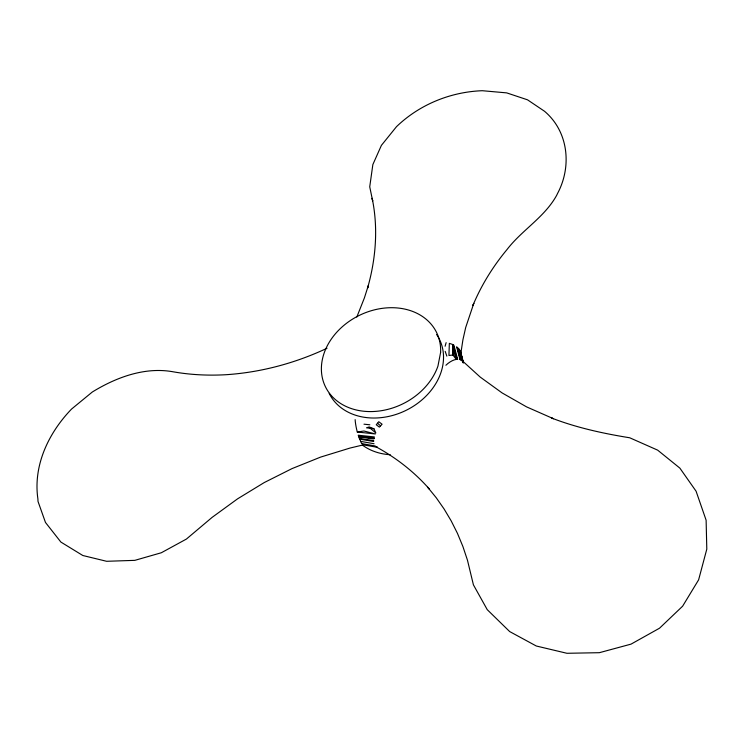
<?xml version="1.0" encoding="UTF-8"?>
<svg xmlns="http://www.w3.org/2000/svg" width="744" height="744" viewBox="0 0 744 744"><rect width="100%" height="100%" fill="white"/><g stroke="black" fill="none" stroke-linecap="round" stroke-linejoin="round"><path stroke-width="1.12" d="M455.728 358.617L453.198 344.798L457.076 359.343L455.728 358.617L452.929 355.018L453.198 344.798L453.868 345.151L457.672 359.343L456.472 359.343A15.336 8.454 -45.6 0 0 445.898 365.257M373.953 438.402L373.823 438.895L358.664 436.644L365.927 437.053L373.953 438.402L358.664 436.644M445.098 346.258L446.13 342.64M356.822 317.028L364.402 297.898L368.206 285.873L367.573 288.086C375.86 259.033 378.38 228.008 372.158 198.304L372.688 201.047L369.731 186.818L372.856 164.564L381.402 145.368L396.487 126.685C419.458 104.541 450.483 91.893 482.289 90.712L506.683 92.879L527.515 99.817L544.506 111.256C568.518 131.483 571.978 166.405 557.6 193.375L556.605 195.44C544.45 217.388 522.028 229.97 506.98 249.584C493.012 266.399 481.359 285.147 472.952 305.338L473.798 303.347L465.698 327.472L462.917 339.803L460.815 353.53L463.307 363.109M452.929 355.018L452.529 344.435L449.339 343.356L448.939 355.455L452.929 355.018L454.463 351.68L457.076 359.343L455.096 355.139M380.565 425.847L382.091 424.21L378.752 421.727L376.259 424.768L379.366 427.121L380.565 425.847L377.506 423.243M327.016 348.266C295.256 363.193 260.753 372.465 225.692 374.734C208.134 375.701 190.473 374.855 173.147 371.795C144.875 366.653 116.157 377.357 92.293 392.023L71.536 409.079C48.658 432.757 32.996 465.372 37.888 498.871L38.018 501.437L45.468 522.446L60.887 542.069L82.826 555.508L106.615 561.292L134.831 560.353L161.327 552.755L186.409 539.065L212.124 517.368L237.569 498.843L264.25 482.558L292.011 468.608L320.645 457.086L349.996 448.065L363.342 444.875L377.413 447.311M357.287 432.032L363.937 430.999L375.367 433.957L357.287 432.032A15.438 2.846 76.5 0 1 355.139 419.635M363.983 424.182L369.842 424.778M366.42 437.137L374.083 437.918L374.353 436.933L358.227 435.212L361.193 442.764L363.342 444.875M358.534 436.282L365.927 437.053M373.916 428.739L366.513 427.819L369.154 426.935L373.916 428.739L375.841 432.943L370.214 428.274M359.268 438.3L373.748 440.634M359.575 439.127L373.721 441.508M360.533 441.359L374.083 443.74M361.789 443.601L375.302 445.991M377.31 447.181L376.129 446.865C396.124 457.737 414.296 471.938 429.353 489.031L427.698 487.255L436.263 497.783L444.103 509.008L451.19 520.893L457.467 533.401L462.898 546.514L467.455 560.167L473.417 584.849L487.246 609.662L509.668 631.563L536.303 646.006L566.947 653.288L599.357 652.693L631.042 644.127L659.537 628.196L682.629 606.183L698.616 579.846L706.8 549.128L706.121 520.205L696.086 491.217L679.867 468.116L657.649 450.139L629.722 437.779C603.226 433.482 576.851 427.781 551.75 418.091L553.406 418.695L526.585 406.884L502.107 392.925L480.187 377.059L461.903 360.422L459.541 359.352M445.182 351.373L446.846 356.125M457.142 347.216L460.415 359.743M456.639 346.797L459.978 359.547M460.592 352.033L463.196 362.44M459.355 349.438L462.368 361.054M461.28 360.133L458.146 348.062L458.853 348.666L461.903 360.422L462.833 361.677L459.857 350.201L460.462 351.122L463.391 362.44M436.616 334.474A61.408 49.123 -26 0 1 409.07 408.791A61.408 49.123 -26 0 1 329.164 393.362M390.209 454.724A58.916 48.109 -26.1 0 1 362.365 445.052M440.615 352.405L437.937 366.122A61.845 49.29 -26 0 1 340.864 403.639A61.845 49.29 -26 0 1 357.957 316.07A61.845 49.29 -26 0 1 440.615 352.405"/></g></svg>
